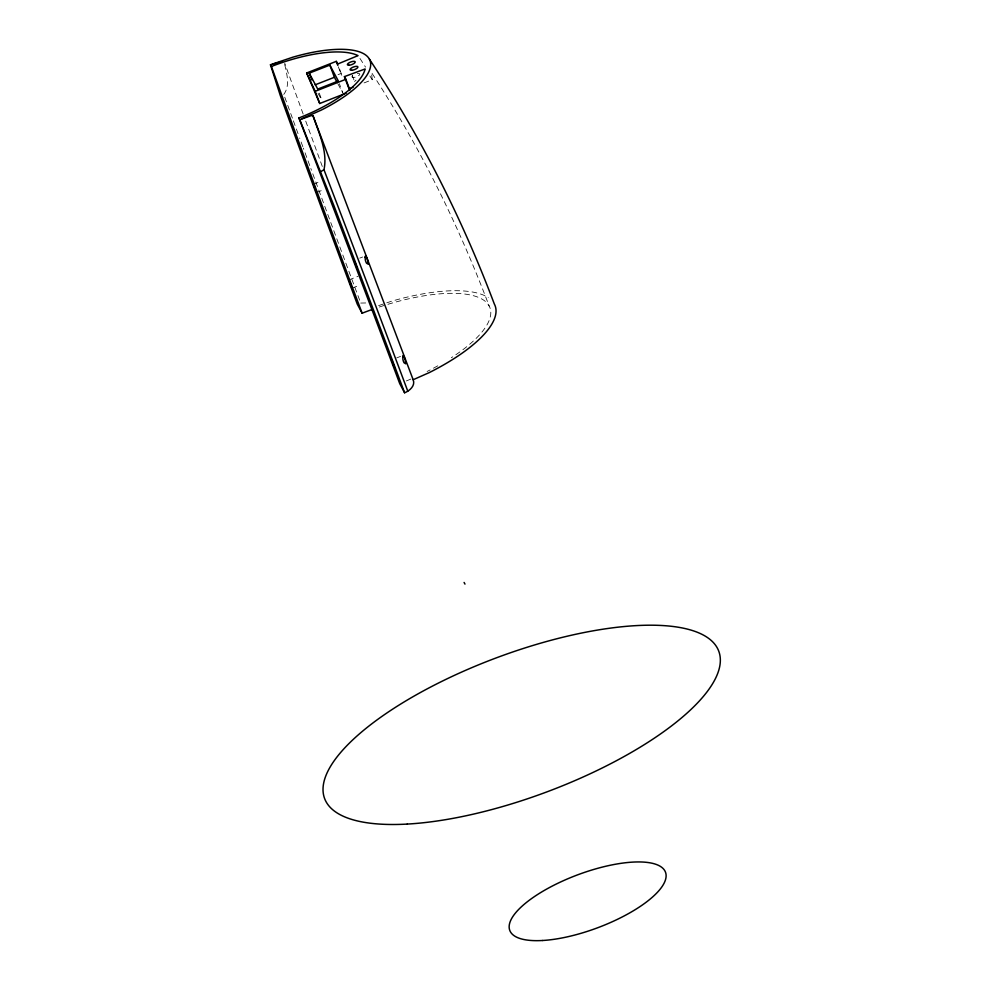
<?xml version="1.0" encoding="UTF-8"?>
<svg xmlns="http://www.w3.org/2000/svg" width="990" height="990" viewBox="0 0 990 990"><rect width="100%" height="100%" fill="white"/><g stroke="black" fill="none" stroke-linecap="round" stroke-linejoin="round"><path stroke-width="0.74" stroke-dasharray="4.95 3.71" d="M283.759 94.434C290.317 85.734 286.84 73.953 284.637 64.202M338.023 74.658L340.845 73.557L342.28 76.23L338.729 66.751M364.048 82.913L372.252 79.707L371.436 72.419C419.191 145.604 458.259 224.334 489.171 306.046M313.36 184.264L319.881 181.715M316.614 192.481L324.374 189.437M359.754 258.13L362.625 257.004M348.814 279.935L358.046 276.321M352.069 288.139L359.803 285.108M396.681 357.91L400.529 356.4M378.588 305.625L391.248 301.306A121.894 41.493 -20.5 0 1 488.293 297.668M360.731 303.064L367.649 302.928M359.964 58.435L365.533 67.122M369.864 75.97L372.252 79.707M337.961 83.927L342.924 93.221L339.372 83.729M318.05 93.332L321.589 99.965M352.18 75.228L354.717 82.009M338.308 66.776L340.845 73.557M319.263 93.159L321.787 99.941M322.295 166.444L305.217 119.716M303.163 114.085L284.736 63.236M284.774 97.218L292.879 119.468M293.387 120.854L294.896 125.025A1432.703 61.108 68.6 0 0 299.104 136.533M387.944 304.289A116.362 39.6 -20.5 0 1 485.36 301.43A116.362 39.6 -20.5 0 1 451.329 357.724M437.778 365.83A116.362 39.6 -20.5 0 1 427.098 371.473M410.924 379.022A116.362 39.6 -20.5 0 1 405.331 381.385M379.306 307.011A116.362 39.6 -20.5 0 1 386.508 304.722M357.242 73.619A4.158 1.411 -20.5 0 1 359.444 74.943A4.158 1.411 -20.5 0 1 353.925 77.406A4.158 1.411 -20.5 0 1 352.688 75.648M359.667 300.205A1432.703 61.108 68.6 0 1 310.823 168.473M309.746 165.553A1432.703 61.108 68.6 0 1 303.348 148.104M302.816 146.656A1432.703 61.108 68.6 0 1 299.636 137.981M354.668 81.638A4.158 1.411 -20.5 0 1 356.066 80.165"/><path stroke-width="1.49" d="M407.781 391.186A1432.703 61.108 68.6 0 0 337.083 204.027L323.978 169.76C327.839 151.272 318.805 133.044 313.013 115.743L311.268 115.607L299.809 119.716L333.853 205.487A1433.631 61.145 68.6 0 1 404.601 392.77C409.613 390.864 415.602 385.642 413.164 379.739L313.013 115.743M320.859 171.53L323.978 169.76M301.628 118.825L321.094 110.175A90.61 30.839 -20.5 0 0 369.431 59.214C420.168 135.754 461.959 218.109 494.332 304.017A121.894 41.493 -20.5 0 1 429.301 372.574L413.164 379.739M346.24 93.134L319.745 103.505L306.64 72.963L336.291 61.355L337.714 64.028L358.021 55.626A85.066 28.957 -20.5 0 0 271.396 66.491L270.456 64.746L292.805 57.197A90.61 30.839 -20.5 0 1 369.431 59.214M309.226 73.161L329.856 65.093L338.357 81.019L317.74 89.088L309.226 73.161L311.763 79.942M315.167 84.818L334.41 77.282L337.243 82.603M348.492 87.454L344.433 76.614L365.137 68.954A85.066 28.957 -20.5 0 1 298.881 117.971L314.535 158.722A1371.707 58.509 68.6 0 1 399.725 383.637L404.601 392.77M306.64 72.963L315.179 91.303L345.869 79.287L349.916 90.14M348.987 88.815L353.096 87.207M272.436 64.152L282.447 61.627M344.433 76.614L345.869 79.287M298.881 117.971L299.809 119.716M372.091 309.499A116.362 39.6 -20.5 0 0 362.13 313.224L357.254 304.091A1433.631 61.145 68.6 0 1 291.369 125.94L280.331 95.622L270.456 64.746M464.087 582.442L464.978 584.112M336.291 61.355L337.8 65.414M329.856 65.093L334.41 77.282M315.179 91.303L319.745 103.505M271.396 66.491L284.229 101.945A1371.707 58.509 68.6 0 0 362.13 313.224M365.062 257.128L365.384 260.234A4.158 1.299 74.2 0 0 366.572 263.241L368.292 264.219L367.624 260.234A4.344 0.681 71.7 0 0 366.461 257.214L365.508 255.878L365.062 257.128M402.707 356.623L402.967 359.741A4.158 1.262 75.7 0 0 404.081 362.798L405.727 363.8L405.145 359.778A4.344 0.668 72.5 0 0 404.019 356.734L403.103 355.398L402.707 356.623M313.422 184.288L316.614 192.481L313.422 184.288M354.061 260.407L357.254 268.587L354.061 260.407M348.876 279.947L352.069 288.139L348.876 279.947M391.595 359.952L394.787 368.132L391.595 359.952M542.458 940.5A83.111 28.289 -20.5 0 0 665.8 878.563A83.111 28.289 -20.5 0 0 554.648 884.85A83.111 28.289 -20.5 0 0 542.458 940.5M407.286 824.076A210.412 71.627 -20.5 0 0 719.544 667.285A210.412 71.627 -20.5 0 0 438.162 683.187A210.412 71.627 -20.5 0 0 407.286 824.076M351.759 70.253A4.158 1.411 -20.5 0 0 357.922 67.159A4.158 1.411 -20.5 0 0 352.366 67.469A4.158 1.411 -20.5 0 0 351.759 70.253M349.074 65.229A4.158 1.411 -20.5 0 0 355.237 62.123A4.158 1.411 -20.5 0 0 349.68 62.444A4.158 1.411 -20.5 0 0 349.074 65.229"/></g></svg>
